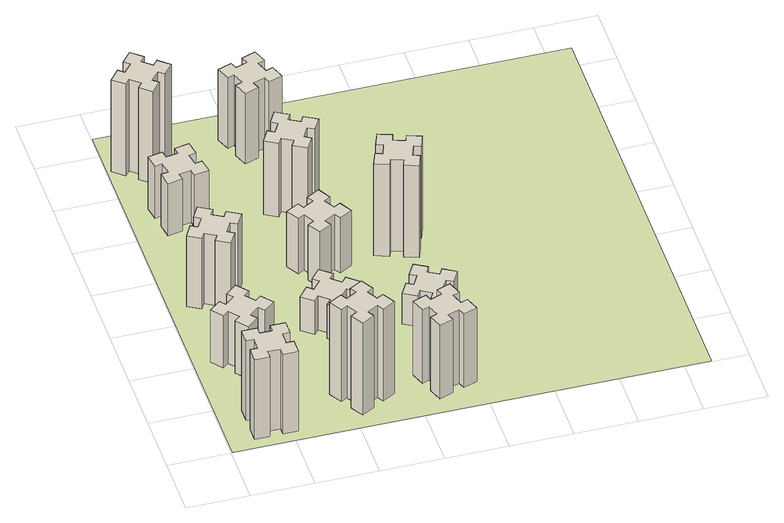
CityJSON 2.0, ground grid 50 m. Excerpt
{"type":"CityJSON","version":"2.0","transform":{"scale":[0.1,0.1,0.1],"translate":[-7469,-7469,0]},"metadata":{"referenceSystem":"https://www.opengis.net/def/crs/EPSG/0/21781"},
"CityObjects":{
"building1":{"type":"Building","attributes":{"class":"1000","function":"1000","usage":"1000","yearOfConstruction":2016,"roofType":"1000","measuredHeight":78,"storeysAboveGround":30,"storeysBelowGround":0},"geometry":[{"type":"Solid","lod":"1","boundaries":[[[[0,1,2,3,4,5,6,7,8,9,10,11,12,13,14,15,16,17,18,19]],[[17,16,20,21]],[[16,15,22,20]],[[15,14,23,22]],[[14,13,24,23]],[[13,12,25,24]],[[12,11,26,25]],[[11,10,27,26]],[[10,9,28,27]],[[9,8,29,28]],[[8,7,30,29]],[[7,6,31,30]],[[6,5,32,31]],[[5,4,33,32]],[[4,3,34,33]],[[3,2,35,34]],[[2,1,36,35]],[[1,0,37,36]],[[0,19,38,37]],[[19,18,39,38]],[[18,17,21,39]],[[24,25,26,27,28,29,30,31,32,33,34,35,36,37,38,39,21,20,22,23]]]]}]},
"building2":{"type":"Building","attributes":{"class":"1000","function":"1000","usage":"1000","yearOfConstruction":2016,"roofType":"1000","measuredHeight":51,"storeysAboveGround":30,"storeysBelowGround":0},"geometry":[{"type":"Solid","lod":"1","boundaries":[[[[40,41,42,43,44,45,46,47,48,49,50,51,52,53,54,55,56,57,58,59]],[[57,56,60,61]],[[56,55,62,60]],[[55,54,63,62]],[[54,53,64,63]],[[53,52,65,64]],[[52,51,66,65]],[[51,50,67,66]],[[50,49,68,67]],[[49,48,69,68]],[[48,47,70,69]],[[47,46,71,70]],[[46,45,72,71]],[[45,44,73,72]],[[44,43,74,73]],[[43,42,75,74]],[[42,41,76,75]],[[41,40,77,76]],[[40,59,78,77]],[[59,58,79,78]],[[58,57,61,79]],[[64,65,66,67,68,69,70,71,72,73,74,75,76,77,78,79,61,60,62,63]]]]}]},
"building3":{"type":"Building","attributes":{"class":"1000","function":"1000","usage":"1000","yearOfConstruction":2016,"roofType":"1000","measuredHeight":69,"storeysAboveGround":30,"storeysBelowGround":0},"geometry":[{"type":"Solid","lod":"1","boundaries":[[[[80,81,82,83,84,85,86,87,88,89,90,91,92,93,94,95,96,97,98,99]],[[97,96,100,101]],[[96,95,102,100]],[[95,94,103,102]],[[94,93,104,103]],[[93,92,105,104]],[[92,91,106,105]],[[91,90,107,106]],[[90,89,108,107]],[[89,88,109,108]],[[88,87,110,109]],[[87,86,111,110]],[[86,85,112,111]],[[85,84,113,112]],[[84,83,114,113]],[[83,82,115,114]],[[82,81,116,115]],[[81,80,117,116]],[[80,99,118,117]],[[99,98,119,118]],[[98,97,101,119]],[[104,105,106,107,108,109,110,111,112,113,114,115,116,117,118,119,101,100,102,103]]]]}]},
"building4":{"type":"Building","attributes":{"class":"1000","function":"1000","usage":"1000","yearOfConstruction":2016,"roofType":"1000","measuredHeight":51,"storeysAboveGround":30,"storeysBelowGround":0},"geometry":[{"type":"Solid","lod":"1","boundaries":[[[[120,121,122,123,124,125,126,127,128,129,130,131,132,133,134,135,136,137,138,139]],[[137,136,140,141]],[[136,135,142,140]],[[135,134,143,142]],[[134,133,144,143]],[[133,132,145,144]],[[132,131,146,145]],[[131,130,147,146]],[[130,129,148,147]],[[129,128,149,148]],[[128,127,150,149]],[[127,126,151,150]],[[126,125,152,151]],[[125,124,153,152]],[[124,123,154,153]],[[123,122,155,154]],[[122,121,156,155]],[[121,120,157,156]],[[120,139,158,157]],[[139,138,159,158]],[[138,137,141,159]],[[144,145,146,147,148,149,150,151,152,153,154,155,156,157,158,159,141,140,142,143]]]]}]},
"building5":{"type":"Building","attributes":{"class":"1000","function":"1000","usage":"1000","yearOfConstruction":2016,"roofType":"1000","measuredHeight":90,"storeysAboveGround":30,"storeysBelowGround":0},"geometry":[{"type":"Solid","lod":"1","boundaries":[[[[160,161,162,163,164,165,166,167,168,169,170,171,172,173,174,175,176,177,178,179]],[[177,176,180,181]],[[176,175,182,180]],[[175,174,183,182]],[[174,173,184,183]],[[173,172,185,184]],[[172,171,186,185]],[[171,170,187,186]],[[170,169,188,187]],[[169,168,189,188]],[[168,167,190,189]],[[167,166,191,190]],[[166,165,192,191]],[[165,164,193,192]],[[164,163,194,193]],[[163,162,195,194]],[[162,161,196,195]],[[161,160,197,196]],[[160,179,198,197]],[[179,178,199,198]],[[178,177,181,199]],[[184,185,186,187,188,189,190,191,192,193,194,195,196,197,198,199,181,180,182,183]]]]}]},
"building6":{"type":"Building","attributes":{"class":"1000","function":"1000","usage":"1000","yearOfConstruction":2016,"roofType":"1000","measuredHeight":90,"storeysAboveGround":30,"storeysBelowGround":0},"geometry":[{"type":"Solid","lod":"1","boundaries":[[[[200,201,202,203,204,205,206,207,208,209,210,211,212,213,214,215,216,217,218,219]],[[217,216,220,221]],[[216,215,222,220]],[[215,214,223,222]],[[214,213,224,223]],[[213,212,225,224]],[[212,211,226,225]],[[211,210,227,226]],[[210,209,228,227]],[[209,208,229,228]],[[208,207,230,229]],[[207,206,231,230]],[[206,205,232,231]],[[205,204,233,232]],[[204,203,234,233]],[[203,202,235,234]],[[202,201,236,235]],[[201,200,237,236]],[[200,219,238,237]],[[219,218,239,238]],[[218,217,221,239]],[[224,225,226,227,228,229,230,231,232,233,234,235,236,237,238,239,221,220,222,223]]]]}]},
"building7":{"type":"Building","attributes":{"class":"1000","function":"1000","usage":"1000","yearOfConstruction":2016,"roofType":"1000","measuredHeight":33,"storeysAboveGround":30,"storeysBelowGround":0},"geometry":[{"type":"Solid","lod":"1","boundaries":[[[[240,241,242,243,244,245,246,247,248,249,250,251,252,253,254,255,256,257,258,259]],[[257,256,260,261]],[[256,255,262,260]],[[255,254,263,262]],[[254,253,264,263]],[[253,252,265,264]],[[252,251,266,265]],[[251,250,267,266]],[[250,249,268,267]],[[249,248,269,268]],[[248,247,270,269]],[[247,246,271,270]],[[246,245,272,271]],[[245,244,273,272]],[[244,243,274,273]],[[243,242,275,274]],[[242,241,276,275]],[[241,240,277,276]],[[240,259,278,277]],[[259,258,279,278]],[[258,257,261,279]],[[264,265,266,267,268,269,270,271,272,273,274,275,276,277,278,279,261,260,262,263]]]]}]},
"building8":{"type":"Building","attributes":{"class":"1000","function":"1000","usage":"1000","yearOfConstruction":2016,"roofType":"1000","measuredHeight":54,"storeysAboveGround":30,"storeysBelowGround":0},"geometry":[{"type":"Solid","lod":"1","boundaries":[[[[280,281,282,283,284,285,286,287,288,289,290,291,292,293,294,295,296,297,298,299]],[[297,296,300,301]],[[296,295,302,300]],[[295,294,303,302]],[[294,293,304,303]],[[293,292,305,304]],[[292,291,306,305]],[[291,290,307,306]],[[290,289,308,307]],[[289,288,309,308]],[[288,287,310,309]],[[287,286,311,310]],[[286,285,312,311]],[[285,284,313,312]],[[284,283,314,313]],[[283,282,315,314]],[[282,281,316,315]],[[281,280,317,316]],[[280,299,318,317]],[[299,298,319,318]],[[298,297,301,319]],[[304,305,306,307,308,309,310,311,312,313,314,315,316,317,318,319,301,300,302,303]]]]}]},
"building9":{"type":"Building","attributes":{"class":"1000","function":"1000","usage":"1000","yearOfConstruction":2016,"roofType":"1000","measuredHeight":72,"storeysAboveGround":30,"storeysBelowGround":0},"geometry":[{"type":"Solid","lod":"1","boundaries":[[[[320,321,322,323,324,325,326,327,328,329,330,331,332,333,334,335,336,337,338,339]],[[337,336,340,341]],[[336,335,342,340]],[[335,334,343,342]],[[334,333,344,343]],[[333,332,345,344]],[[332,331,346,345]],[[331,330,347,346]],[[330,329,348,347]],[[329,328,349,348]],[[328,327,350,349]],[[327,326,351,350]],[[326,325,352,351]],[[325,324,353,352]],[[324,323,354,353]],[[323,322,355,354]],[[322,321,356,355]],[[321,320,357,356]],[[320,339,358,357]],[[339,338,359,358]],[[338,337,341,359]],[[344,345,346,347,348,349,350,351,352,353,354,355,356,357,358,359,341,340,342,343]]]]}]},
"building10":{"type":"Building","attributes":{"class":"1000","function":"1000","usage":"1000","yearOfConstruction":2016,"roofType":"1000","measuredHeight":72,"storeysAboveGround":30,"storeysBelowGround":0},"geometry":[{"type":"Solid","lod":"1","boundaries":[[[[360,361,362,363,364,365,366,367,368,369,370,371,372,373,374,375,376,377,378,379]],[[377,376,380,381]],[[376,375,382,380]],[[375,374,383,382]],[[374,373,384,383]],[[373,372,385,384]],[[372,371,386,385]],[[371,370,387,386]],[[370,369,388,387]],[[369,368,389,388]],[[368,367,390,389]],[[367,366,391,390]],[[366,365,392,391]],[[365,364,393,392]],[[364,363,394,393]],[[363,362,395,394]],[[362,361,396,395]],[[361,360,397,396]],[[360,379,398,397]],[[379,378,399,398]],[[378,377,381,399]],[[384,385,386,387,388,389,390,391,392,393,394,395,396,397,398,399,381,380,382,383]]]]}]},
"building11":{"type":"Building","attributes":{"class":"1000","function":"1000","usage":"1000","yearOfConstruction":2016,"roofType":"1000","measuredHeight":69,"storeysAboveGround":30,"storeysBelowGround":0},"geometry":[{"type":"Solid","lod":"1","boundaries":[[[[400,401,402,403,404,405,406,407,408,409,410,411,412,413,414,415,416,417,418,419]],[[417,416,420,421]],[[416,415,422,420]],[[415,414,423,422]],[[414,413,424,423]],[[413,412,425,424]],[[412,411,426,425]],[[411,410,427,426]],[[410,409,428,427]],[[409,408,429,428]],[[408,407,430,429]],[[407,406,431,430]],[[406,405,432,431]],[[405,404,433,432]],[[404,403,434,433]],[[403,402,435,434]],[[402,401,436,435]],[[401,400,437,436]],[[400,419,438,437]],[[419,418,439,438]],[[418,417,421,439]],[[424,425,426,427,428,429,430,431,432,433,434,435,436,437,438,439,421,420,422,423]]]]}]},
"building12":{"type":"Building","attributes":{"class":"1000","function":"1000","usage":"1000","yearOfConstruction":2016,"roofType":"1000","measuredHeight":30,"storeysAboveGround":30,"storeysBelowGround":0},"geometry":[{"type":"Solid","lod":"1","boundaries":[[[[440,441,442,443,444,445,446,447,448,449,450,451,452,453,454,455,456,457,458,459]],[[457,456,460,461]],[[456,455,462,460]],[[455,454,463,462]],[[454,453,464,463]],[[453,452,465,464]],[[452,451,466,465]],[[451,450,467,466]],[[450,449,468,467]],[[449,448,469,468]],[[448,447,470,469]],[[447,446,471,470]],[[446,445,472,471]],[[445,444,473,472]],[[444,443,474,473]],[[443,442,475,474]],[[442,441,476,475]],[[441,440,477,476]],[[440,459,478,477]],[[459,458,479,478]],[[458,457,461,479]],[[464,465,466,467,468,469,470,471,472,473,474,475,476,477,478,479,461,460,462,463]]]]}]},
"building13":{"type":"Building","attributes":{"class":"1000","function":"1000","usage":"1000","yearOfConstruction":2016,"roofType":"1000","measuredHeight":90,"storeysAboveGround":30,"storeysBelowGround":0},"geometry":[{"type":"Solid","lod":"1","boundaries":[[[[480,481,482,483,484,485,486,487,488,489,490,491,492,493,494,495,496,497,498,499]],[[497,496,500,501]],[[496,495,502,500]],[[495,494,503,502]],[[494,493,504,503]],[[493,492,505,504]],[[492,491,506,505]],[[491,490,507,506]],[[490,489,508,507]],[[489,488,509,508]],[[488,487,510,509]],[[487,486,511,510]],[[486,485,512,511]],[[485,484,513,512]],[[484,483,514,513]],[[483,482,515,514]],[[482,481,516,515]],[[481,480,517,516]],[[480,499,518,517]],[[499,498,519,518]],[[498,497,501,519]],[[504,505,506,507,508,509,510,511,512,513,514,515,516,517,518,519,501,500,502,503]]]]}]},
"landuse1":{"type":"LandUse","attributes":{"name":"plot1","function":"1010"},"geometry":[{"type":"MultiSurface","lod":"1","boundaries":[[[520,521,522,523]]]}]}
},
"vertices":[
[265,325,0],[265,225,0],[205,225,0],[205,105,0],[325,105,0],[325,165,0],[425,165,0],[425,105,0],[545,105,0],[545,225,0],[485,225,0],[485,325,0],[545,325,0],[545,445,0],[425,445,0],[425,385,0],[325,385,0],[325,445,0],[205,445,0],[205,325,0],[325,385,780],[325,445,780],[425,385,780],[425,445,780],[545,445,780],[545,325,780],[485,325,780],[485,225,780],[545,225,780],[545,105,780],[425,105,780],[425,165,780],[325,165,780],[325,105,780],[205,105,780],[205,225,780],[265,225,780],[265,325,780],[205,325,780],[205,445,780],
[492,1048,0],[427,1124,0],[473,1163,0],[396,1255,0],[304,1178,0],[343,1132,0],[266,1067,0],[228,1113,0],[136,1036,0],[213,944,0],[259,983,0],[323,906,0],[277,868,0],[354,776,0],[446,853,0],[408,899,0],[484,963,0],[523,917,0],[615,994,0],[538,1086,0],[484,963,510],[523,917,510],[408,899,510],[446,853,510],[354,776,510],[277,868,510],[323,906,510],[259,983,510],[213,944,510],[136,1036,510],[228,1113,510],[266,1067,510],[343,1132,510],[304,1178,510],[396,1255,510],[473,1163,510],[427,1124,510],[492,1048,510],[538,1086,510],[615,994,510],
[474,1826,0],[387,1876,0],[417,1928,0],[313,1988,0],[253,1884,0],[305,1854,0],[255,1767,0],[203,1797,0],[143,1693,0],[247,1633,0],[277,1685,0],[364,1635,0],[334,1583,0],[438,1523,0],[498,1627,0],[446,1657,0],[496,1744,0],[548,1714,0],[608,1818,0],[504,1878,0],[496,1744,690],[548,1714,690],[446,1657,690],[498,1627,690],[438,1523,690],[334,1583,690],[364,1635,690],[277,1685,690],[247,1633,690],[143,1693,690],[203,1797,690],[255,1767,690],[305,1854,690],[253,1884,690],[313,1988,690],[417,1928,690],[387,1876,690],[474,1826,690],[504,1878,690],[608,1818,690],
[405,2812,0],[307,2795,0],[297,2854,0],[178,2833,0],[199,2715,0],[258,2725,0],[276,2627,0],[217,2617,0],[237,2498,0],[356,2519,0],[345,2578,0],[444,2596,0],[454,2537,0],[572,2557,0],[551,2676,0],[492,2665,0],[475,2764,0],[534,2774,0],[513,2892,0],[395,2871,0],[475,2764,510],[534,2774,510],[492,2665,510],[551,2676,510],[572,2557,510],[454,2537,510],[444,2596,510],[345,2578,510],[356,2519,510],[237,2498,510],[217,2617,510],[276,2627,510],[258,2725,510],[199,2715,510],[178,2833,510],[297,2854,510],[307,2795,510],[405,2812,510],[395,2871,510],[513,2892,510],
[1127,255,0],[1214,305,0],[1244,253,0],[1348,313,0],[1288,417,0],[1236,387,0],[1186,474,0],[1238,504,0],[1178,608,0],[1074,548,0],[1104,496,0],[1017,446,0],[987,498,0],[883,438,0],[943,334,0],[995,364,0],[1045,277,0],[993,247,0],[1053,143,0],[1157,203,0],[1045,277,900],[993,247,900],[995,364,900],[943,334,900],[883,438,900],[987,498,900],[1017,446,900],[1104,496,900],[1074,548,900],[1178,608,900],[1238,504,900],[1186,474,900],[1236,387,900],[1288,417,900],[1348,313,900],[1244,253,900],[1214,305,900],[1127,255,900],[1157,203,900],[1053,143,900],
[384,3387,0],[308,3452,0],[346,3498,0],[254,3575,0],[177,3483,0],[223,3444,0],[159,3368,0],[113,3406,0],[36,3314,0],[128,3237,0],[166,3283,0],[243,3219,0],[204,3173,0],[296,3096,0],[373,3188,0],[327,3226,0],[392,3303,0],[438,3264,0],[515,3356,0],[423,3433,0],[392,3303,900],[438,3264,900],[327,3226,900],[373,3188,900],[296,3096,900],[204,3173,900],[243,3219,900],[166,3283,900],[128,3237,900],[36,3314,900],[113,3406,900],[159,3368,900],[223,3444,900],[177,3483,900],[254,3575,900],[346,3498,900],[308,3452,900],[384,3387,900],[423,3433,900],[515,3356,900],
[1224,1267,0],[1148,1332,0],[1186,1378,0],[1094,1455,0],[1017,1363,0],[1063,1324,0],[999,1248,0],[953,1286,0],[876,1194,0],[968,1117,0],[1006,1163,0],[1083,1099,0],[1044,1053,0],[1136,976,0],[1213,1068,0],[1167,1106,0],[1232,1183,0],[1278,1144,0],[1355,1236,0],[1263,1313,0],[1232,1183,330],[1278,1144,330],[1167,1106,330],[1213,1068,330],[1136,976,330],[1044,1053,330],[1083,1099,330],[1006,1163,330],[968,1117,330],[876,1194,330],[953,1286,330],[999,1248,330],[1063,1324,330],[1017,1363,330],[1094,1455,330],[1186,1378,330],[1148,1332,330],[1224,1267,330],[1263,1313,330],[1355,1236,330],
[1336,1867,0],[1286,1954,0],[1338,1984,0],[1278,2088,0],[1174,2028,0],[1204,1976,0],[1117,1926,0],[1087,1978,0],[983,1918,0],[1043,1814,0],[1095,1844,0],[1145,1757,0],[1093,1727,0],[1153,1623,0],[1257,1683,0],[1227,1735,0],[1314,1785,0],[1344,1733,0],[1448,1793,0],[1388,1897,0],[1314,1785,540],[1344,1733,540],[1227,1735,540],[1257,1683,540],[1153,1623,540],[1093,1727,540],[1145,1757,540],[1095,1844,540],[1043,1814,540],[983,1918,540],[1087,1978,540],[1117,1926,540],[1204,1976,540],[1174,2028,540],[1278,2088,540],[1338,1984,540],[1286,1954,540],[1336,1867,540],[1388,1897,540],[1448,1793,540],
[1765,496,0],[1671,462,0],[1650,518,0],[1537,477,0],[1579,364,0],[1635,385,0],[1669,291,0],[1613,270,0],[1654,157,0],[1767,199,0],[1746,255,0],[1840,289,0],[1860,233,0],[1973,274,0],[1932,387,0],[1876,366,0],[1842,460,0],[1898,480,0],[1857,593,0],[1744,552,0],[1842,460,720],[1898,480,720],[1876,366,720],[1932,387,720],[1973,274,720],[1860,233,720],[1840,289,720],[1746,255,720],[1767,199,720],[1654,157,720],[1613,270,720],[1669,291,720],[1635,385,720],[1579,364,720],[1537,477,720],[1650,518,720],[1671,462,720],[1765,496,720],[1744,552,720],[1857,593,720],
[1314,2666,0],[1227,2716,0],[1257,2768,0],[1153,2828,0],[1093,2724,0],[1145,2694,0],[1095,2607,0],[1043,2637,0],[983,2533,0],[1087,2473,0],[1117,2525,0],[1204,2475,0],[1174,2423,0],[1278,2363,0],[1338,2467,0],[1286,2497,0],[1336,2584,0],[1388,2554,0],[1448,2658,0],[1344,2718,0],[1336,2584,720],[1388,2554,720],[1286,2497,720],[1338,2467,720],[1278,2363,720],[1174,2423,720],[1204,2475,720],[1117,2525,720],[1087,2473,720],[983,2533,720],[1043,2637,720],[1095,2607,720],[1145,2694,720],[1093,2724,720],[1153,2828,720],[1257,2768,720],[1227,2716,720],[1314,2666,720],[1344,2718,720],[1448,2658,720],
[1125,3456,0],[1031,3422,0],[1010,3478,0],[897,3437,0],[939,3324,0],[995,3345,0],[1029,3251,0],[973,3230,0],[1014,3117,0],[1127,3159,0],[1106,3215,0],[1200,3249,0],[1220,3193,0],[1333,3234,0],[1292,3347,0],[1236,3326,0],[1202,3420,0],[1258,3440,0],[1217,3553,0],[1104,3512,0],[1202,3420,690],[1258,3440,690],[1236,3326,690],[1292,3347,690],[1333,3234,690],[1220,3193,690],[1200,3249,690],[1106,3215,690],[1127,3159,690],[1014,3117,690],[973,3230,690],[1029,3251,690],[995,3345,690],[939,3324,690],[897,3437,690],[1010,3478,690],[1031,3422,690],[1125,3456,690],[1104,3512,690],[1217,3553,690],
[1757,1045,0],[1844,995,0],[1814,943,0],[1918,883,0],[1978,987,0],[1926,1017,0],[1976,1104,0],[2028,1074,0],[2088,1178,0],[1984,1238,0],[1954,1186,0],[1867,1236,0],[1897,1288,0],[1793,1348,0],[1733,1244,0],[1785,1214,0],[1735,1127,0],[1683,1157,0],[1623,1053,0],[1727,993,0],[1735,1127,300],[1683,1157,300],[1785,1214,300],[1733,1244,300],[1793,1348,300],[1897,1288,300],[1867,1236,300],[1954,1186,300],[1984,1238,300],[2088,1178,300],[2028,1074,300],[1976,1104,300],[1926,1017,300],[1978,987,300],[1918,883,300],[1814,943,300],[1844,995,300],[1757,1045,300],[1727,993,300],[1623,1053,300],
[1940,2042,0],[1846,2076,0],[1867,2132,0],[1754,2173,0],[1713,2060,0],[1769,2040,0],[1735,1946,0],[1679,1967,0],[1637,1854,0],[1750,1813,0],[1771,1869,0],[1865,1835,0],[1844,1779,0],[1957,1737,0],[1998,1850,0],[1942,1871,0],[1976,1965,0],[2032,1944,0],[2073,2057,0],[1960,2098,0],[1976,1965,900],[2032,1944,900],[1942,1871,900],[1998,1850,900],[1957,1737,900],[1844,1779,900],[1865,1835,900],[1771,1869,900],[1750,1813,900],[1637,1854,900],[1679,1967,900],[1735,1946,900],[1769,2040,900],[1713,2060,900],[1754,2173,900],[1867,2132,900],[1846,2076,900],[1940,2042,900],[1960,2098,900],[2073,2057,900],
[5,3705,0],[3705,3705,0],[3705,5,0],[5,5,0]
]}
